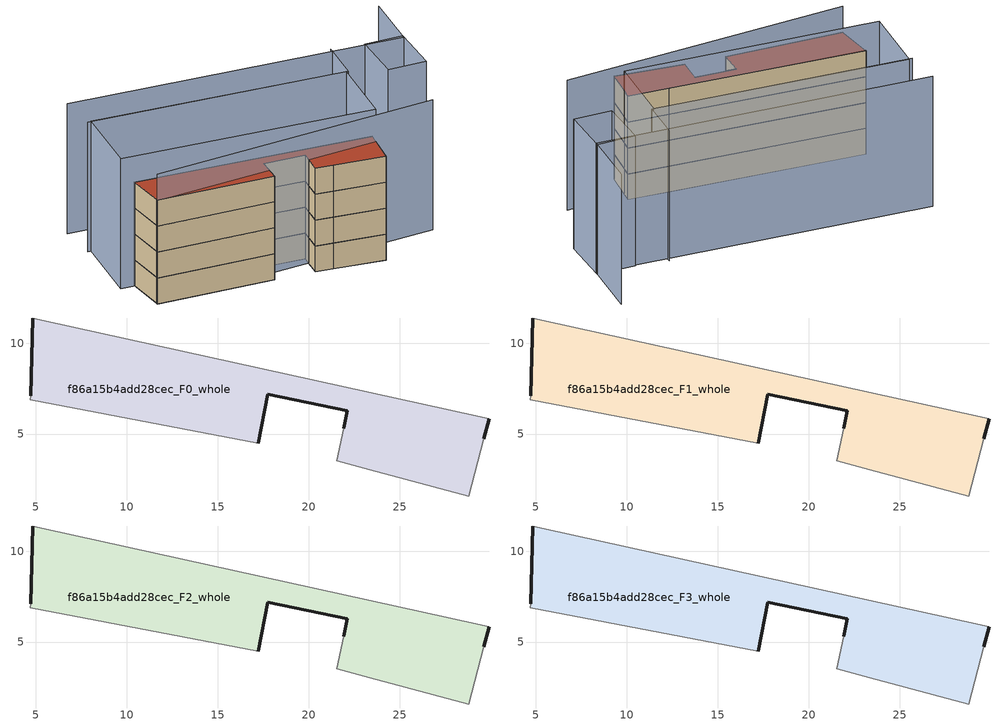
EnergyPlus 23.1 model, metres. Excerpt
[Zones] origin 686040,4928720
f86a15b4add28cec_F0_whole
 floor ground (EU_floor_Construction): 28.8,1.59 29.64,4.74 29.94,5.84 25.56,6.81 4.82,11.38 4.71,7.11 4.68,6.88 17.24,4.49 17.75,7.2 22.12,6.29 21.92,5.32 21.54,3.52 23.36,3.04 z0
 wall outside (EU_wall_Construction): 4.71,7.11 4.82,11.38 / 29.94,5.84 29.64,4.74 / 21.92,5.32 22.12,6.29 17.75,7.2 17.24,4.49 z0:3
 wall adiabatic (EU_wall_Construction): 17.24,4.49 4.68,6.88 4.71,7.11 / 4.82,11.38 25.56,6.81 29.94,5.84 / 29.64,4.74 28.8,1.59 23.36,3.04 21.54,3.52 21.92,5.32 z0:3
f86a15b4add28cec_F1_whole
 floor to f86a15b4add28cec_F0_whole (EU_floor_Construction): 28.8,1.59 29.64,4.74 29.94,5.84 25.56,6.81 4.82,11.38 4.71,7.11 4.68,6.88 17.24,4.49 17.75,7.2 22.12,6.29 21.92,5.32 21.54,3.52 23.36,3.04 z3
 wall outside (EU_wall_Construction): 4.71,7.11 4.82,11.38 / 29.94,5.84 29.64,4.74 / 21.92,5.32 22.12,6.29 17.75,7.2 17.24,4.49 z3:6
 wall adiabatic (EU_wall_Construction): 17.24,4.49 4.68,6.88 4.71,7.11 / 4.82,11.38 25.56,6.81 29.94,5.84 / 29.64,4.74 28.8,1.59 23.36,3.04 21.54,3.52 21.92,5.32 z3:6
f86a15b4add28cec_F2_whole
 floor to f86a15b4add28cec_F1_whole (EU_floor_Construction): 28.8,1.59 29.64,4.74 29.94,5.84 25.56,6.81 4.82,11.38 4.71,7.11 4.68,6.88 17.24,4.49 17.75,7.2 22.12,6.29 21.92,5.32 21.54,3.52 23.36,3.04 z6
 wall outside (EU_wall_Construction): 4.71,7.11 4.82,11.38 / 29.94,5.84 29.64,4.74 / 21.92,5.32 22.12,6.29 17.75,7.2 17.24,4.49 z6:9
 wall adiabatic (EU_wall_Construction): 17.24,4.49 4.68,6.88 4.71,7.11 / 4.82,11.38 25.56,6.81 29.94,5.84 / 29.64,4.74 28.8,1.59 23.36,3.04 21.54,3.52 21.92,5.32 z6:9
f86a15b4add28cec_F3_whole
 floor to f86a15b4add28cec_F2_whole (EU_floor_Construction): 28.8,1.59 29.64,4.74 29.94,5.84 25.56,6.81 4.82,11.38 4.71,7.11 4.68,6.88 17.24,4.49 17.75,7.2 22.12,6.29 21.92,5.32 21.54,3.52 23.36,3.04 z9
 wall outside (EU_wall_Construction): 4.71,7.11 4.82,11.38 / 29.94,5.84 29.64,4.74 / 21.92,5.32 22.12,6.29 17.75,7.2 17.24,4.49 z9:12
 wall adiabatic (EU_wall_Construction): 17.24,4.49 4.68,6.88 4.71,7.11 / 4.82,11.38 25.56,6.81 29.94,5.84 / 29.64,4.74 28.8,1.59 23.36,3.04 21.54,3.52 21.92,5.32 z9:12
 roof outside (EU_roof_Construction): 29.94,5.84 29.64,4.74 28.8,1.59 23.36,3.04 21.54,3.52 21.92,5.32 22.12,6.29 17.75,7.2 17.24,4.49 4.68,6.88 4.71,7.11 4.82,11.38 25.56,6.81 z12
shading: 4.68,6.89 36.14,4.19 / 33.29,18.43 32.28,13.74 / 32.28,13.74 4.72,19.64 / 42.19,23.14 40.8,16.43 / 40.8,16.43 5.07,23.84 / 5.08,19.58 32.06,13.78 / 32.06,13.78 30.34,5.76 / 30.34,5.76 3.35,11.56 / 3.35,11.56 5.08,19.58 / 40.85,16.76 39.99,11.12 / 39.99,11.12 35.82,11.76 / 35.82,11.76 36.68,17.39 / 36.68,17.39 40.85,16.76 z0:15
[Building]
EU S2 Campaign: North Axis=0; Terrain=City; Solar Distribution=FullExterior
[Site:Location]
Bologna: Latitude=44.5; Longitude=11.25; Time Zone=1; Elevation=37
[SizingPeriod:WeatherFileDays]
AnnualSizingPeriod: Begin Month=1; Begin Day of Month=1; End Month=12; End Day of Month=31; Day of Week for Start Day=Monday; Use Weather File Daylight Saving Period=No; Use Weather File Rain and Snow Indicators=No
[MATERIAL]
EU_InternalMass_Material: Roughness=MediumRough; Thickness=0.1; Conductivity=1; Density=1800; Specific Heat=900; Thermal Absorptance=0.9; Solar Absorptance=0.7; Visible Absorptance=0.7
[MATERIAL:NOMASS] Roughness=MediumRough; Thermal Absorptance=0.9; Solar Absorptance=0.7; Visible Absorptance=0.7
Name | Thermal Resistance
EU_wall_NoMass | 0.937881
EU_roof_NoMass | 0.548572
EU_floor_NoMass | 0.71348
[CONSTRUCTION]
EU_wall_Construction: EU_wall_NoMass
EU_roof_Construction: EU_roof_NoMass
EU_floor_Construction: EU_floor_NoMass
EU_InternalMass_Construction: EU_InternalMass_Material
[ZONE] Type=1; Multiplier=1; Ceiling Height=autocalculate; Floor Area=autocalculate; Part of Total Floor Area=Yes
Name | Volume
f86a15b4add28cec_F0_whole | 281.377
f86a15b4add28cec_F1_whole; f86a15b4add28cec_F2_whole; f86a15b4add28cec_F3_whole | 281.376
[INTERNALMASS] Construction=EU_InternalMass_Construction; Surface Area=93.7922
Name | Zone or ZoneList
f86a15b4add28cec_F0_whole_EU_InternalMass | f86a15b4add28cec_F0_whole
f86a15b4add28cec_F1_whole_EU_InternalMass | f86a15b4add28cec_F1_whole
f86a15b4add28cec_F2_whole_EU_InternalMass | f86a15b4add28cec_F2_whole
f86a15b4add28cec_F3_whole_EU_InternalMass | f86a15b4add28cec_F3_whole
[OTHEREQUIPMENT] Fuel Type=Electricity; Design Level Calculation Method=Watts/Area; Power per Zone Floor Area=1; Fraction Latent=0; Fraction Radiant=0; Fraction Lost=0; Carbon Dioxide Generation Rate=0; EndUse Subcategory=EU_Step8_InternalGains
Name | Zone or ZoneList or Space or SpaceList | Schedule
EU_Step8_InternalGain_f86a15b4add28cec_F0_whole_f000 | f86a15b4add28cec_F0_whole | EU_Step8_GainSchedule_f86a15b4add28cec_F0_whole_f000
EU_Step8_InternalGain_f86a15b4add28cec_F1_whole_f000 | f86a15b4add28cec_F1_whole | EU_Step8_GainSchedule_f86a15b4add28cec_F1_whole_f000
EU_Step8_InternalGain_f86a15b4add28cec_F2_whole_f000 | f86a15b4add28cec_F2_whole | EU_Step8_GainSchedule_f86a15b4add28cec_F2_whole_f000
EU_Step8_InternalGain_f86a15b4add28cec_F3_whole_f000 | f86a15b4add28cec_F3_whole | EU_Step8_GainSchedule_f86a15b4add28cec_F3_whole_f000
[ZONEVENTILATION:DESIGNFLOWRATE] Schedule=EU_AlwaysOn; Design Flow Rate Calculation Method=AirChanges/Hour; Air Changes per Hour=0.687892; Ventilation Type=Natural; Fan Pressure Rise=0; Fan Total Efficiency=1; Constant Term Coefficient=1; Temperature Term Coefficient=0; Velocity Term Coefficient=0; Velocity Squared Term Coefficient=0; Minimum Indoor Temperature=-100; Maximum Indoor Temperature=100; Delta Temperature=-100; Minimum Outdoor Temperature=-100; Maximum Outdoor Temperature=100; Maximum Wind Speed=40
Name | Zone or ZoneList or Space or SpaceList
EU_ConstantAir_f86a15b4add28cec_F0_whole | f86a15b4add28cec_F0_whole
EU_ConstantAir_f86a15b4add28cec_F1_whole | f86a15b4add28cec_F1_whole
EU_ConstantAir_f86a15b4add28cec_F2_whole | f86a15b4add28cec_F2_whole
EU_ConstantAir_f86a15b4add28cec_F3_whole | f86a15b4add28cec_F3_whole
[HVACTEMPLATE:THERMOSTAT] Constant Heating Setpoint=20; Constant Cooling Setpoint=50
EU_HeatOnly_f86a15b4add28cec_F0_whole; EU_HeatOnly_f86a15b4add28cec_F1_whole; EU_HeatOnly_f86a15b4add28cec_F2_whole; EU_HeatOnly_f86a15b4add28cec_F3_whole
[HVACTEMPLATE:ZONE:IDEALLOADSAIRSYSTEM] System Availability Schedule=EU_AlwaysOn; Maximum Heating Supply Air Temperature=50; Minimum Cooling Supply Air Temperature=13; Maximum Heating Supply Air Humidity Ratio=0.0156; Minimum Cooling Supply Air Humidity Ratio=0.0077; Heating Limit=NoLimit; Cooling Limit=NoLimit; Heating Availability Schedule=EU_AlwaysOn; Cooling Availability Schedule=EU_CoolingOff; Dehumidification Control Type=ConstantSensibleHeatRatio; Cooling Sensible Heat Ratio=0.7; Dehumidification Setpoint=60; Humidification Control Type=None; Humidification Setpoint=30; Outdoor Air Method=None; Outdoor Air Flow Rate per Person=0.00944; Outdoor Air Flow Rate per Zone Floor Area=0; Outdoor Air Flow Rate per Zone=0; Demand Controlled Ventilation Type=None; Outdoor Air Economizer Type=NoEconomizer; Heat Recovery Type=None; Sensible Heat Recovery Effectiveness=0.7; Latent Heat Recovery Effectiveness=0.65
Name | Template Thermostat
f86a15b4add28cec_F0_whole | EU_HeatOnly_f86a15b4add28cec_F0_whole
f86a15b4add28cec_F1_whole | EU_HeatOnly_f86a15b4add28cec_F1_whole
f86a15b4add28cec_F2_whole | EU_HeatOnly_f86a15b4add28cec_F2_whole
f86a15b4add28cec_F3_whole | EU_HeatOnly_f86a15b4add28cec_F3_whole
[SIZING:ZONE] Zone Cooling Design Supply Air Temperature Input Method=SupplyAirTemperature; Zone Cooling Design Supply Air Temperature=13; Zone Heating Design Supply Air Temperature Input Method=SupplyAirTemperature; Zone Heating Design Supply Air Temperature=50; Zone Cooling Design Supply Air Humidity Ratio=0.008; Zone Heating Design Supply Air Humidity Ratio=0.008; Cooling Design Air Flow Method=DesignDay; Cooling Design Air Flow Rate=0; Cooling Minimum Air Flow per Zone Floor Area=0.000762; Cooling Minimum Air Flow=0; Cooling Minimum Air Flow Fraction=0.2; Heating Design Air Flow Method=DesignDay; Heating Design Air Flow Rate=0; Heating Maximum Air Flow per Zone Floor Area=0.002032; Heating Maximum Air Flow=0.141576; Heating Maximum Air Flow Fraction=0.3; Account for Dedicated Outdoor Air System=No; Dedicated Outdoor Air System Control Strategy=NeutralSupplyAir; Dedicated Outdoor Air Low Setpoint Temperature for Design=autosize; Dedicated Outdoor Air High Setpoint Temperature for Design=autosize; Zone Load Sizing Method=Sensible Load Only No Latent Load; Zone Latent Cooling Design Supply Air Humidity Ratio Input Method=HumidityRatioDifference; Zone Cooling Design Supply Air Humidity Ratio Difference=0.005; Zone Latent Heating Design Supply Air Humidity Ratio Input Method=HumidityRatioDifference; Zone Humidification Design Supply Air Humidity Ratio Difference=0.005
f86a15b4add28cec_F0_whole; f86a15b4add28cec_F1_whole; f86a15b4add28cec_F2_whole; f86a15b4add28cec_F3_whole
[SCHEDULE:CONSTANT]
Name | Hourly Value
EU_AlwaysOn | 1
EU_CoolingOff | 0
[SCHEDULE:FILE] Column Number=1; Rows to Skip at Top=0; Number of Hours of Data=8760; Column Separator=Comma; Interpolate to Timestep=No; Minutes per Item=60; Adjust Schedule for Daylight Savings=Yes
Name | File
EU_Step8_GainSchedule_f86a15b4add28cec_F0_whole_f000 | ../../schedules/f86a15b4add28cec/f86a15b4add28cec_F0_whole_f000_gain.csv
EU_Step8_GainSchedule_f86a15b4add28cec_F1_whole_f000 | ../../schedules/f86a15b4add28cec/f86a15b4add28cec_F1_whole_f000_gain.csv
EU_Step8_GainSchedule_f86a15b4add28cec_F2_whole_f000 | ../../schedules/f86a15b4add28cec/f86a15b4add28cec_F2_whole_f000_gain.csv
EU_Step8_GainSchedule_f86a15b4add28cec_F3_whole_f000 | ../../schedules/f86a15b4add28cec/f86a15b4add28cec_F3_whole_f000_gain.csv
